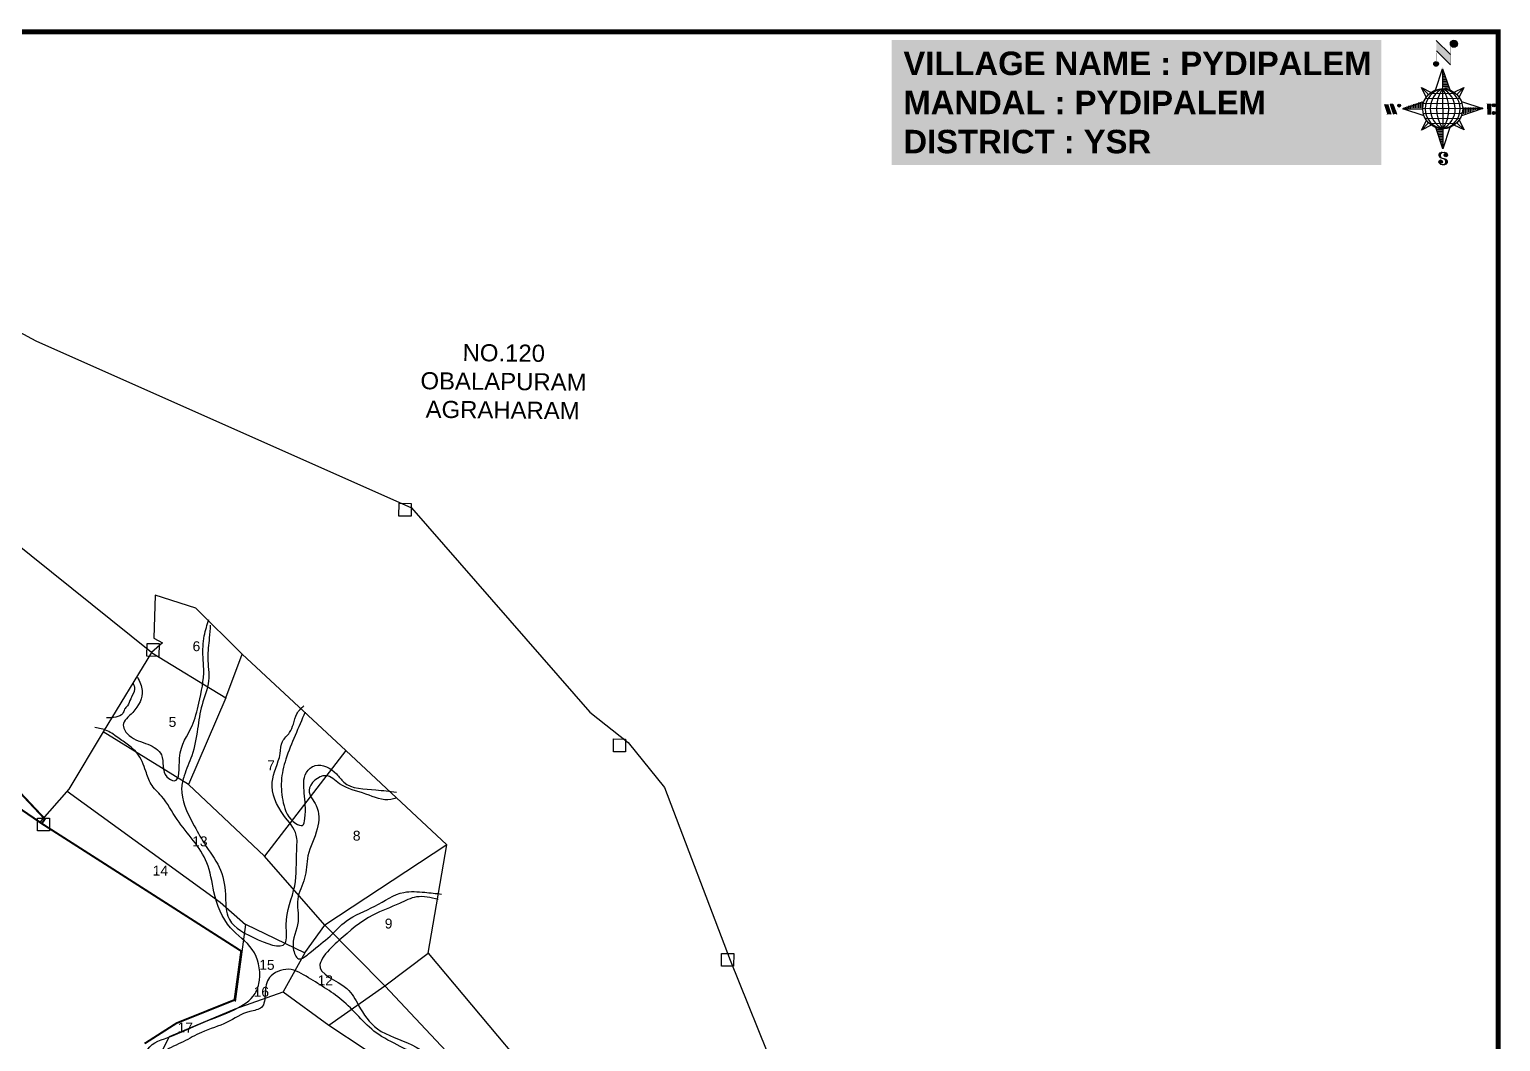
# Model space of a CAD drawing. Header units: inches. Extents: x 193816 to 219909, y 1622772 to 1631107.
# Drawn here: x 199235 to 202243, y 1628569 to 1630639 of the extents above; entities that cross this region are included whole.
import ezdxf
from ezdxf.enums import TextEntityAlignment as Align

# ---------------------------------------------------------------- set-up
doc = ezdxf.new("R2010")
doc.units = ezdxf.units.IN
doc.header["$LTSCALE"] = 15
doc.header["$MEASUREMENT"] = 0
for name, color, linetype in [('AQUADUCT', 1, 'Continuous'), ('bord', 1, 'Continuous'), ('PAPER SIZE', 5, 'Continuous'), ('PLOT', 7, 'Continuous'), ('PLOT NO', 7, 'Continuous'), ('STREAM', 4, 'Continuous'), ('TEXT', 1, 'Continuous'), ('text2', 7, 'Continuous'), ('VILLAGE BOUNADRY', 5, 'Continuous'), ('VILLAGE BOUNADRY STONES', 1, 'Continuous')]:
    doc.layers.add(name, color=color, linetype=linetype)
doc.styles.get("Standard").update_dxf_attribs({"font": 'arial.ttf'})
pattern_1 = [(267.297113149, (-8720374.938, 50637915.138), (10.5367255337, -0.497431438), [])]
pattern_2 = [(357.297113149, (-8720374.938, 50637915.138), (0.497431438, 10.5367255337), [])]

# ---------------------------------------------------------------- blocks, each defined once
blk = doc.blocks.new('*X14')
at = {"color": 0, "linetype": 'Continuous'}
for p, q in [((6321.6, 240.5), (6322.3, 241.2)), ((6321.6, 240.3), (6322.3, 241)), ((6321.6, 240.1), (6322.3, 240.8)), ((6321.6, 239.9), (6322.4, 240.7)), ((6321.6, 239.8), (6322.4, 240.6)), ((6321.6, 239.6), (6322.5, 240.5)), ((6321.6, 239.4), (6322.5, 240.3)), ((6321.6, 239.2), (6322.6, 240.2)), ((6321.7, 239.1), (6322.6, 240.1)), ((6321.8, 240.8), (6322.4, 241.4)), ((6321.8, 239), (6322.7, 240)), ((6321.8, 239), (6322.8, 239.9)), ((6321.9, 238.9), (6322.9, 239.8)), ((6322, 238.8), (6323, 239.7)), ((6322.1, 241.3), (6322.4, 241.6)), ((6322.1, 238.7), (6323.1, 239.6)), ((6322.2, 238.6), (6323.1, 239.6)), ((6322.3, 238.5), (6323.2, 239.5)), ((6322.4, 238.5), (6323.3, 239.4)), ((6322.5, 238.4), (6323.4, 239.3)), ((6322.7, 238.4), (6323.6, 239.3)), ((6322.8, 238.3), (6323.7, 239.2)), ((6322.9, 238.3), (6323.8, 239.1)), ((6323.1, 238.2), (6323.9, 239.1)), ((6323.2, 238.2), (6324, 239)), ((6323.3, 238.2), (6324.2, 239)), ((6323.5, 238.1), (6324.3, 238.9)), ((6323.7, 238.1), (6324.4, 238.9)), ((6323.8, 238.1), (6324.6, 238.8)), ((6324.1, 238.2), (6324.7, 238.8)), ((6324.3, 238.3), (6324.9, 238.8)), ((6324.6, 238.3), (6325.1, 238.8)), ((6324.8, 238.4), (6325.2, 238.8)), ((6325.1, 238.5), (6325.4, 238.8)), ((6325.4, 238.6), (6325.6, 238.8))]:
    blk.add_line(p, q, dxfattribs=at)
blk = doc.blocks.new('*X13')
at = {"color": 0, "linetype": 'Continuous'}
for p, q in [((6324.4, 240.3), (6324.5, 240.4)), ((6324.6, 240.3), (6324.8, 240.5)), ((6324.7, 240.2), (6325, 240.5)), ((6324.8, 240.2), (6325.2, 240.6)), ((6325, 240.1), (6325.5, 240.6)), ((6325.1, 240.1), (6325.6, 240.6)), ((6325.2, 240), (6325.8, 240.6)), ((6325.3, 240), (6326, 240.6)), ((6325.4, 239.9), (6326.1, 240.6)), ((6325.5, 239.8), (6326.2, 240.5)), ((6325.6, 239.8), (6326.3, 240.5)), ((6325.7, 239.7), (6326.5, 240.4)), ((6325.9, 239.6), (6326.6, 240.3)), ((6326, 239.5), (6326.7, 240.3)), ((6326, 239.4), (6326.8, 240.2)), ((6326.1, 239.3), (6327, 240.2)), ((6326.2, 239.3), (6327.1, 240.1)), ((6326.3, 239.2), (6327.1, 240)), ((6326.4, 239.1), (6327.2, 239.9)), ((6326.5, 239), (6327.3, 239.8)), ((6326.5, 238.9), (6327.4, 239.7)), ((6326.6, 238.8), (6327.5, 239.6)), ((6326.7, 238.7), (6327.5, 239.5)), ((6326.8, 238.6), (6327.6, 239.4)), ((6326.8, 238.5), (6327.7, 239.3)), ((6326.8, 236.5), (6327.4, 237)), ((6326.9, 238.3), (6327.8, 239.2)), ((6326.9, 238.2), (6327.9, 239.1)), ((6326.9, 236.8), (6327.6, 237.4)), ((6327, 238.1), (6327.8, 239)), ((6327, 237.9), (6327.8, 238.8)), ((6327, 237.8), (6327.8, 238.6)), ((6327, 237.6), (6327.8, 238.4)), ((6327, 237.4), (6327.8, 238.2)), ((6327, 237.3), (6327.8, 238)), ((6327, 237.1), (6327.8, 237.9))]:
    blk.add_line(p, q, dxfattribs=at)
blk = doc.blocks.new('H')
at = {"layer": 'bord', "extrusion": (0.000427885, 0.004792, 0.999988)}
h = blk.add_hatch(dxfattribs=at)
h.set_pattern_fill('LINE', color=8, scale=84.387686, angle=-2.70289, style=0)
h.set_pattern_definition(pattern_2)
h.paths.add_polyline_path([(-492.5, 785.6, -0.090992), (-448, 775.2), (-486.5, 912)])
h = blk.add_hatch(dxfattribs=at)
h.set_pattern_fill('LINE', color=8, scale=84.387686, angle=-92.70289, style=0)
h.set_pattern_definition(pattern_1)
h.paths.add_polyline_path([(-624.9, 665.1, -0.090992), (-614.5, 709.6), (-751.3, 671.1)])
h = blk.add_hatch(dxfattribs=at)
h.set_pattern_fill('LINE', color=8, scale=84.387686, angle=-92.70289, style=0)
h.set_pattern_definition(pattern_1)
h.paths.add_polyline_path([(-245.6, 647.2), (-372, 653.2, -0.090992), (-382.4, 608.7)])
h = blk.add_hatch(dxfattribs=at)
h.set_pattern_fill('LINE', color=8, scale=84.387686, angle=-2.70289, style=0)
h.set_pattern_definition(pattern_2)
h.paths.add_polyline_path([(-504.4, 532.7, -0.090992), (-548.9, 543.1), (-510.4, 406.3)])
for p, q in [((-516.2, 1087.1, -1217.1), (-431.5, 994, -1216.7)), ((-519.4, 1020.4, -1216.8), (-434.7, 927.3, -1216.4)), ((-538.3, 773.7, -1215.6), (-487, 906.2, -1216.3)), ((-487, 906.2, -1216.3), (-493, 779.8, -1215.7)), ((-487, 906.2, -1216.3), (-448.5, 769.4, -1215.7)), ((-626.7, 793.8, -1215.7), (-566.8, 760.2, -1215.6)), ((-626.7, 793.8, -1215.7), (-584.1, 747, -1215.5)), ((-598.9, 731, -1215.4), (-626.7, 793.8, -1215.7)), ((-421.3, 753.3, -1215.6), (-358.5, 781.1, -1215.7)), ((-358.5, 781.1, -1215.7), (-405.3, 738.5, -1215.5)), ((-358.5, 781.1, -1215.7), (-392.1, 721.2, -1215.4)), ((-864.7, 700.9, -1215.1), (-846.9, 637.7, -1214.9)), ((-846.9, 700.1, -1215.1), (-829.1, 636.9, -1214.9)), ((-829.1, 699.2, -1215.2), (-811.3, 636, -1214.9)), ((-829.1, 699.2, -1215.2), (-811.3, 698.4, -1215.2)), ((-811.3, 698.4, -1215.2), (-793.5, 635.2, -1214.9)), ((-751.8, 665.3, -1215), (-615, 703.8, -1215.3)), ((-751.8, 665.3, -1215), (-625.4, 659.3, -1215)), ((-619.3, 614, -1214.8), (-751.8, 665.3, -1215)), ((-378.6, 692.6, -1215.3), (-246.1, 641.4, -1215.1)), ((-213.5, 669.3, -1215.3), (-216.7, 600.8, -1214.9)), ((-197.2, 599.9, -1214.9), (-193.9, 668.4, -1215.3)), ((-639.4, 525.6, -1214.4), (-605.8, 585.5, -1214.7)), ((-639.4, 525.6, -1214.4), (-592.6, 568.1, -1214.6)), ((-371.2, 512.9, -1214.5), (-413.8, 559.7, -1214.7)), ((-399, 575.7, -1214.7), (-371.2, 512.9, -1214.5)), ((-246.1, 641.4, -1215.1), (-382.9, 602.9, -1214.9)), ((-372.5, 647.4, -1215.1), (-246.1, 641.4, -1215.1)), ((-576.6, 553.3, -1214.6), (-639.4, 525.6, -1214.4)), ((-510.9, 400.5, -1213.9), (-549.4, 537.2, -1214.5)), ((-459.6, 533, -1214.5), (-510.9, 400.5, -1213.9)), ((-504.9, 526.9, -1214.5), (-510.9, 400.5, -1213.9)), ((-371.2, 512.9, -1214.5), (-431.1, 546.5, -1214.6))]:
    blk.add_line(p, q, dxfattribs=at)
at = {"layer": 'bord', "color": 8, "linetype": 'ByBlock', "extrusion": (0.000427885, 0.004792, 0.999988)}
for p, q in [((-410.8, 744.2, -1215.5), (-578.1, 752.1, -1215.5)), ((-493, 779.8, -1215.7), (-504.9, 526.9, -1214.5)), ((-372.5, 647.4, -1215.1), (-625.4, 659.3, -1215)), ((-375, 679.2, -1215.3), (-619.9, 690.7, -1215.2)), ((-386.5, 711.4, -1215.4), (-605.5, 721.7, -1215.4)), ((-378, 615.9, -1214.9), (-622.9, 627.5, -1214.9)), ((-392.4, 584.9, -1214.8), (-611.4, 595.3, -1214.7)), ((-419.8, 554.6, -1214.6), (-587.1, 562.5, -1214.6))]:
    blk.add_line(p, q, dxfattribs=at)
at = {"layer": 'bord', "extrusion": (0.000427885, 0.004792, 0.999988), "elevation": -1212.1}
for points, const_width in [([(-522, 959.6), (-515.7, 1092.9)], 1.61), ([(-434.2, 933.1), (-427.9, 1066.5)], 1.61), ([(-870.1, 707), (-846.4, 705.9)], 0.642), ([(-828.6, 642.7), (-821, 678)], 0.642), ([(-793, 641), (-781.6, 693.9)], 0.642), ([(-222.7, 675.6), (-173.8, 673.3)], 0.706), ([(-828.6, 642.7), (-855.2, 643.9)], 0.642), ([(-810.8, 641.8), (-784.1, 640.6)], 0.642), ([(-177.1, 604.8), (-226, 607.1)], 0.706), ([(-194.8, 644.8), (-185, 644.4)], 0.706)]:
    blk.add_lwpolyline(points, dxfattribs=dict(at, const_width=const_width))
for points, const_width in [([(-413.7, 1073.1, 1), (-397.6, 1057.7, 1)], 22.3), ([(-530.3, 949.5, 1), (-519.6, 939.3, 1)], 14.8), ([(-775.9, 696.6, 1), (-769.5, 690.4, 1)], 8.9), ([(-177.8, 666.9, 1), (-170.8, 660.1, 1)], 9.79), ([(-180.1, 618, 1), (-173.1, 611.2, 1)], 9.79), ([(-525.2, 321.6, 1), (-533.4, 328.9, 1)], 11.1), ([(-489.8, 361.7, 1), (-498.1, 369.1, 1)], 11.1)]:
    blk.add_lwpolyline(points, format="xyb", close=True, dxfattribs=dict(at, const_width=const_width))
for points in [[(-537, 317.4), (-530.7, 310.5), (-519.8, 306.8), (-504.9, 306.9), (-493.9, 310), (-486.3, 317.7), (-486.5, 325.8), (-490.6, 333.3), (-493.5, 336.2), (-502.8, 340.9), (-522.5, 347.3), (-530.4, 351.6), (-533.7, 354.6), (-537.4, 362.6), (-537, 373.4), (-530, 380.7), (-520, 384.1), (-503.5, 384.2), (-492.5, 379.9), (-487.1, 373.3)], [(-522.5, 347.6), (-526.2, 353.8), (-527.8, 360.6), (-527.9, 370.6), (-525.9, 375.5), (-521.3, 381.2), (-514.5, 384.4)], [(-504.9, 306.9), (-499, 312.4), (-497, 319.4), (-497.5, 326.5), (-501.2, 335.4), (-509.2, 343.2)]]:
    blk.add_lwpolyline(points, dxfattribs=at)
at = {"layer": 'bord', "extrusion": (0.000427885, 0.004792, 0.999988)}
for centre, radius in [((-405.6, 1065.4, -1212.1), 22.3), ((-525, 944.4, -1212.1), 14.8), ((-498.4, 659.1, -1212.1), 126.6), ((-772.7, 693.5, -1212.1), 8.9), ((-174.3, 663.5, -1212.1), 9.79), ((-176.6, 614.6, -1212.1), 9.79), ((-529.3, 325.2, -1212.1), 11.1), ((-494, 365.4, -1212.1), 11.1)]:
    blk.add_circle(centre, radius, dxfattribs=at)
at = {"layer": 'bord', "color": 8, "linetype": 'ByBlock', "extrusion": (0.000427885, 0.004792, 0.999988)}
for centre, radius, start, end in [((-481.5, 658.3, -1212.1), 127.7, 94.92536, 259.66906), ((-436.8, 656.2, -1212.1), 140.8, 113.28644, 241.30798), ((-315.9, 650.5, -1212.1), 222.3, 142.58916, 212.00526), ((-560.1, 662.1, -1212.1), 140.8, 293.28644, 61.30798), ((-681, 667.8, -1212.1), 222.3, 322.58916, 32.00526), ((-515.4, 659.9, -1212.1), 127.7, 274.92536, 79.66906)]:
    blk.add_arc(centre, radius, start, end, dxfattribs=at)
at = {"layer": 'bord', "extrusion": (0.000427885, 0.004792, 0.999988)}
for points in [[(-515.7, 1092.9, -1212.1), (-431, 999.8, -1212.1), (-518.9, 1026.2, -1212.1), (-434.2, 933.1, -1212.1)], [(-864.1, 706.7, -1212.1), (-846.4, 705.9, -1212.1), (-846.3, 643.5, -1212.1), (-828.6, 642.7, -1212.1)], [(-828.6, 705, -1212.1), (-810.8, 704.2, -1212.1), (-810.8, 641.8, -1212.1), (-793, 641, -1212.1)], [(-193.4, 674.2, -1212.1), (-196.6, 605.7, -1212.1), (-213, 675.1, -1212.1), (-216.2, 606.7, -1212.1)]]:
    blk.add_solid(points, dxfattribs=at)
at = {"layer": 'bord', "extrusion": (0.000427885, 0.004792, 0.999988), "xscale": 7.977342409717546, "yscale": 7.977342409717546, "zscale": 7.977342409717546, "rotation": 138.0840426661453}
for name, p in [('*X13', (38300.5, -31929.4, -1212.1)), ('*X14', (38314.4, -31950.9, -1212.1))]:
    blk.add_blockref(name, p, dxfattribs=at)

msp = doc.modelspace()

# ---------------------------------------------------------------- linework, layer by layer
at = {"layer": 'PAPER SIZE', "color": 5, "const_width": 10}
msp.add_lwpolyline([(202238.4, 1623012.3), (193820.6, 1623012.3), (193820.6, 1630634.2), (202238.4, 1630634.2)], close=True, dxfattribs=at)
at = {"layer": 'PLOT'}
for points in [[(199675, 1628329.4), (199525.8, 1628417.6), (199473.5, 1628485.4), (199521.5, 1628579.7), (199655.6, 1628636.1), (199754, 1628671.1), (199847.6, 1628602.5), (199995.7, 1628504.5), (200349.1, 1628270.8), (199962, 1628682.8), (200050.8, 1628749.7), (200088.6, 1628971.5), (199881.9, 1629164.4), (199669.9, 1629361.7), (199575.1, 1629455.8), (199492.3, 1629482), (199489.7, 1629393.9), (199507.4, 1629384.4), (199484.4, 1629365.2), (199636.9, 1629272.3), (199669.9, 1629361.7)], [(199484.4, 1629365.2), (199386.1, 1629202.3), (199315.5, 1629085.2), (199256.4, 1629018.1)], [(199636.9, 1629272.3), (199560.6, 1629094.7)], [(199676.7, 1628809.5), (199798.1, 1628750.7), (199839.4, 1628807.1), (199716.1, 1628948), (199560.6, 1629094.7), (199386.1, 1629202.3)], [(199881.9, 1629164.4), (199716.1, 1628948)], [(199312.1, 1629081), (199625.4, 1628854), (199676.7, 1628808.6), (199655.6, 1628651.3)], [(200088.6, 1628971.5), (199839.4, 1628807.1), (199962, 1628682.8)], [(199798.1, 1628750.7), (199754, 1628671.1)], [(200050.8, 1628749.7), (200366, 1628373.9), (200349.1, 1628270.8)], [(199847.6, 1628602.5), (199962, 1628682.8)]]:
    msp.add_lwpolyline(points, dxfattribs=at)
at = {"layer": 'STREAM'}
for points in [[(199456.1, 1629314.5), (199465.6, 1629287.4), (199446.3, 1629242.3), (199427.1, 1629216), (199439.3, 1629194.8), (199477.5, 1629177.1), (199504.9, 1629155.3), (199516.4, 1629110.3), (199531.4, 1629102.6), (199542.1, 1629149), (199567.6, 1629214.6), (199581.6, 1629261.5), (199591.5, 1629331.1), (199590.1, 1629355.4), (199592.7, 1629399.1), (199602.2, 1629432.5)], [(199604.8, 1629421.1), (199602.9, 1629394.7), (199599.8, 1629353.7), (199601.5, 1629306.7), (199588.1, 1629257.6), (199578.9, 1629208.6), (199567, 1629153.6), (199551.5, 1629112.7), (199546.4, 1629087.5), (199569.5, 1629015.4), (199592.9, 1628974.1), (199623.2, 1628925.8), (199635.7, 1628870.4), (199640.7, 1628825.5), (199693.2, 1628781.8), (199758, 1628770.3), (199760.1, 1628807.1), (199777.6, 1628887.9), (199781.6, 1628960.3), (199780.8, 1628991.6), (199755.2, 1629031.7), (199731.5, 1629099.4), (199747.7, 1629158.1), (199752.8, 1629182.9), (199767.1, 1629201.2), (199774.8, 1629218.4), (199782, 1629239.4), (199796.3, 1629256)], [(199446.7, 1629302.7), (199450.1, 1629290.2), (199442.3, 1629270.2), (199435.6, 1629256.1), (199429.7, 1629248.7), (199426, 1629240.1), (199412.1, 1629232.6), (199392.7, 1629231.3)], [(199798.8, 1629243), (199778.4, 1629195.1), (199759.5, 1629146.7), (199750.4, 1629101.9), (199754.3, 1629057.6), (199779.9, 1629015.2), (199793.4, 1629011.3), (199798.4, 1629025.3), (199797.2, 1629077.2), (199801.4, 1629119.3), (199819.4, 1629133.7), (199863, 1629116.5), (199878, 1629099.6), (199943.3, 1629083.9), (199985.4, 1629079.1)], [(199670.4, 1628318.4), (199607.9, 1628345), (199528.1, 1628367.3), (199478.2, 1628401.3), (199467.5, 1628419.2), (199464.1, 1628462), (199471.1, 1628515.4), (199477.5, 1628553.7), (199525.4, 1628580), (199575.8, 1628602.2), (199655.1, 1628634.9), (199696.5, 1628667.4), (199705.4, 1628694.9), (199690.8, 1628757.5), (199646.4, 1628801.7), (199612.5, 1628875.5), (199597.9, 1628935), (199537.1, 1629023.5), (199505.1, 1629070.8), (199483.7, 1629095.9), (199473.1, 1629121.9), (199455.1, 1629159.3), (199440.1, 1629173.5), (199418.6, 1629188.9), (199393.9, 1629204.8), (199369.1, 1629211.5)], [(199984.7, 1629067.3), (199974.4, 1629064.1), (199923.2, 1629075.4), (199869.3, 1629096.5), (199840.8, 1629112.9), (199807, 1629083), (199821.3, 1629052.1), (199823.6, 1629004.3), (199804.6, 1628948.9), (199797.7, 1628903), (199783.8, 1628860.5), (199784.4, 1628814.8), (199774.7, 1628759.3), (199785.3, 1628738.6), (199809.2, 1628751.4), (199850.1, 1628785), (199882.8, 1628815.5), (199941.5, 1628846.2), (200000.7, 1628874.3), (200043.4, 1628874.4), (200078, 1628870.9)], [(200070.8, 1628859.6), (200026.6, 1628864.9), (199991.8, 1628851.7), (199937.5, 1628827.9), (199868.4, 1628776.2), (199837.3, 1628743.5), (199829, 1628726.9), (199884.2, 1628677.7), (199908.2, 1628642.9), (199946.7, 1628595.3), (200017.2, 1628562.3), (200083.4, 1628522.7), (200125.9, 1628509.3), (200185.3, 1628496.4), (200219.6, 1628466.3), (200263.7, 1628445.9), (200284.8, 1628423.8)], [(200202.5, 1628364.1), (200173.3, 1628411.9), (200148.1, 1628438.7), (200094.5, 1628490.6), (200041.9, 1628529.5), (199999.9, 1628555.8), (199949.4, 1628583.3), (199878.1, 1628650.5), (199805.6, 1628699.8), (199764.7, 1628716.9), (199726.1, 1628700), (199717.2, 1628667.7), (199709.9, 1628639.1), (199685.5, 1628630.7), (199639.3, 1628608.5), (199586.7, 1628587.9), (199549.7, 1628568.8), (199510.4, 1628549), (199465.3, 1628473.8), (199518.7, 1628399.8), (199559.7, 1628388.1), (199597.4, 1628375.3), (199644.2, 1628354.9), (199692.4, 1628302.6)]]:
    msp.add_spline(points, degree=3, dxfattribs=at)
at = {"layer": 'VILLAGE BOUNADRY'}
for points in [[(199484.4, 1629365.2), (198139.3, 1630445.4)], [(199137.7, 1630061.6), (199248.4, 1630002.3), (200016.4, 1629660.9), (200381.4, 1629242.6), (200459.5, 1629180.8), (200534, 1629088.7), (200667.8, 1628735.9), (200855, 1628271.8)]]:
    msp.add_lwpolyline(points, dxfattribs=at)
at = {"layer": 'VILLAGE BOUNADRY', "const_width": 4}
msp.add_lwpolyline([(198960.3, 1629350.1), (199266.8, 1629024.2), (199260.3, 1629015), (199178.2, 1629071.4), (199260.3, 1629015), (199668.1, 1628754.2), (199654.5, 1628654.3), (199536, 1628606.8), (199470.6, 1628565)], dxfattribs=at)
at = {"layer": 'VILLAGE BOUNADRY STONES'}
for points in [[(199991, 1629670.1), (200015.7, 1629669.9), (200015.4, 1629643.7), (199990.7, 1629644)], [(199475.6, 1629383.2), (199500.3, 1629383), (199500, 1629356.8), (199475.4, 1629357.1)], [(200429.4, 1629188.2), (200454.1, 1629187.9), (200453.8, 1629161.8), (200429.2, 1629162)], [(199251.7, 1629026.2), (199276.3, 1629026), (199276.1, 1628999.8), (199251.4, 1629000.1)], [(200650.6, 1628749.5), (200675.3, 1628749.3), (200675, 1628723.1), (200650.4, 1628723.3)]]:
    msp.add_lwpolyline(points, close=True, dxfattribs=at)

# ---------------------------------------------------------------- block references
at = {"layer": 'AQUADUCT', "color": 1, "xscale": 0.3234463000972012, "yscale": 0.3234463000972012, "zscale": 0.3234463000972012, "rotation": 3.078330600073182}
msp.add_blockref('H', (202297.6, 1630274.7, 393), dxfattribs=at)

# ---------------------------------------------------------------- texts
at = {"layer": 'PLOT NO'}
for s, height, p in [('6', 20.2, (199576.6, 1629377.7)), ('5', 20.2, (199527.6, 1629222.7)), ('7', 20.2, (199729, 1629134.1)), ('8', 20.2, (199904.3, 1628990.2)), ('13', 20.24, (199583.6, 1628978.6)), ('14', 20.24, (199502.9, 1628918.7)), ('9', 20.2, (199969.6, 1628810.5)), ('15', 20.24, (199720.7, 1628726.1)), ('12', 20.24, (199840.1, 1628694.4)), ('16', 20.24, (199709.3, 1628671)), ('17', 20.24, (199553.6, 1628597.8))]:
    msp.add_text(s, height=height, rotation=359.4473, dxfattribs=at).set_placement(p, align=Align.MIDDLE_CENTER)
at = {"layer": 'TEXT', "insert": (200005.9, 1629997), "char_height": 35, "width": 392.727, "attachment_point": 1, "rotation": 359.4473}
msp.add_mtext('\\pi115.1426;NO.120 \\P\\pi29.57643;OBALAPURAM \\P\\pi40.64226;AGRAHARAM', dxfattribs=at)
at = {"layer": 'text2', "insert": (201022.3, 1630593.9), "char_height": 48, "width": 953.178, "attachment_point": 1, "bg_fill": 1, "box_fill_scale": 1.5, "bg_fill_color": 9, "bg_fill_transparency": 0}
msp.add_mtext('{\\fArial|b1|i0|c0|p34;\\C1;VILLAGE NAME :\\C5; PYDIPALEM\\C1;\\PMANDAL : \\C5;PYDIPALEM\\P\\C1;DISTRICT : \\C5;YSR}', dxfattribs=at)

doc.saveas('drawing.dxf')
